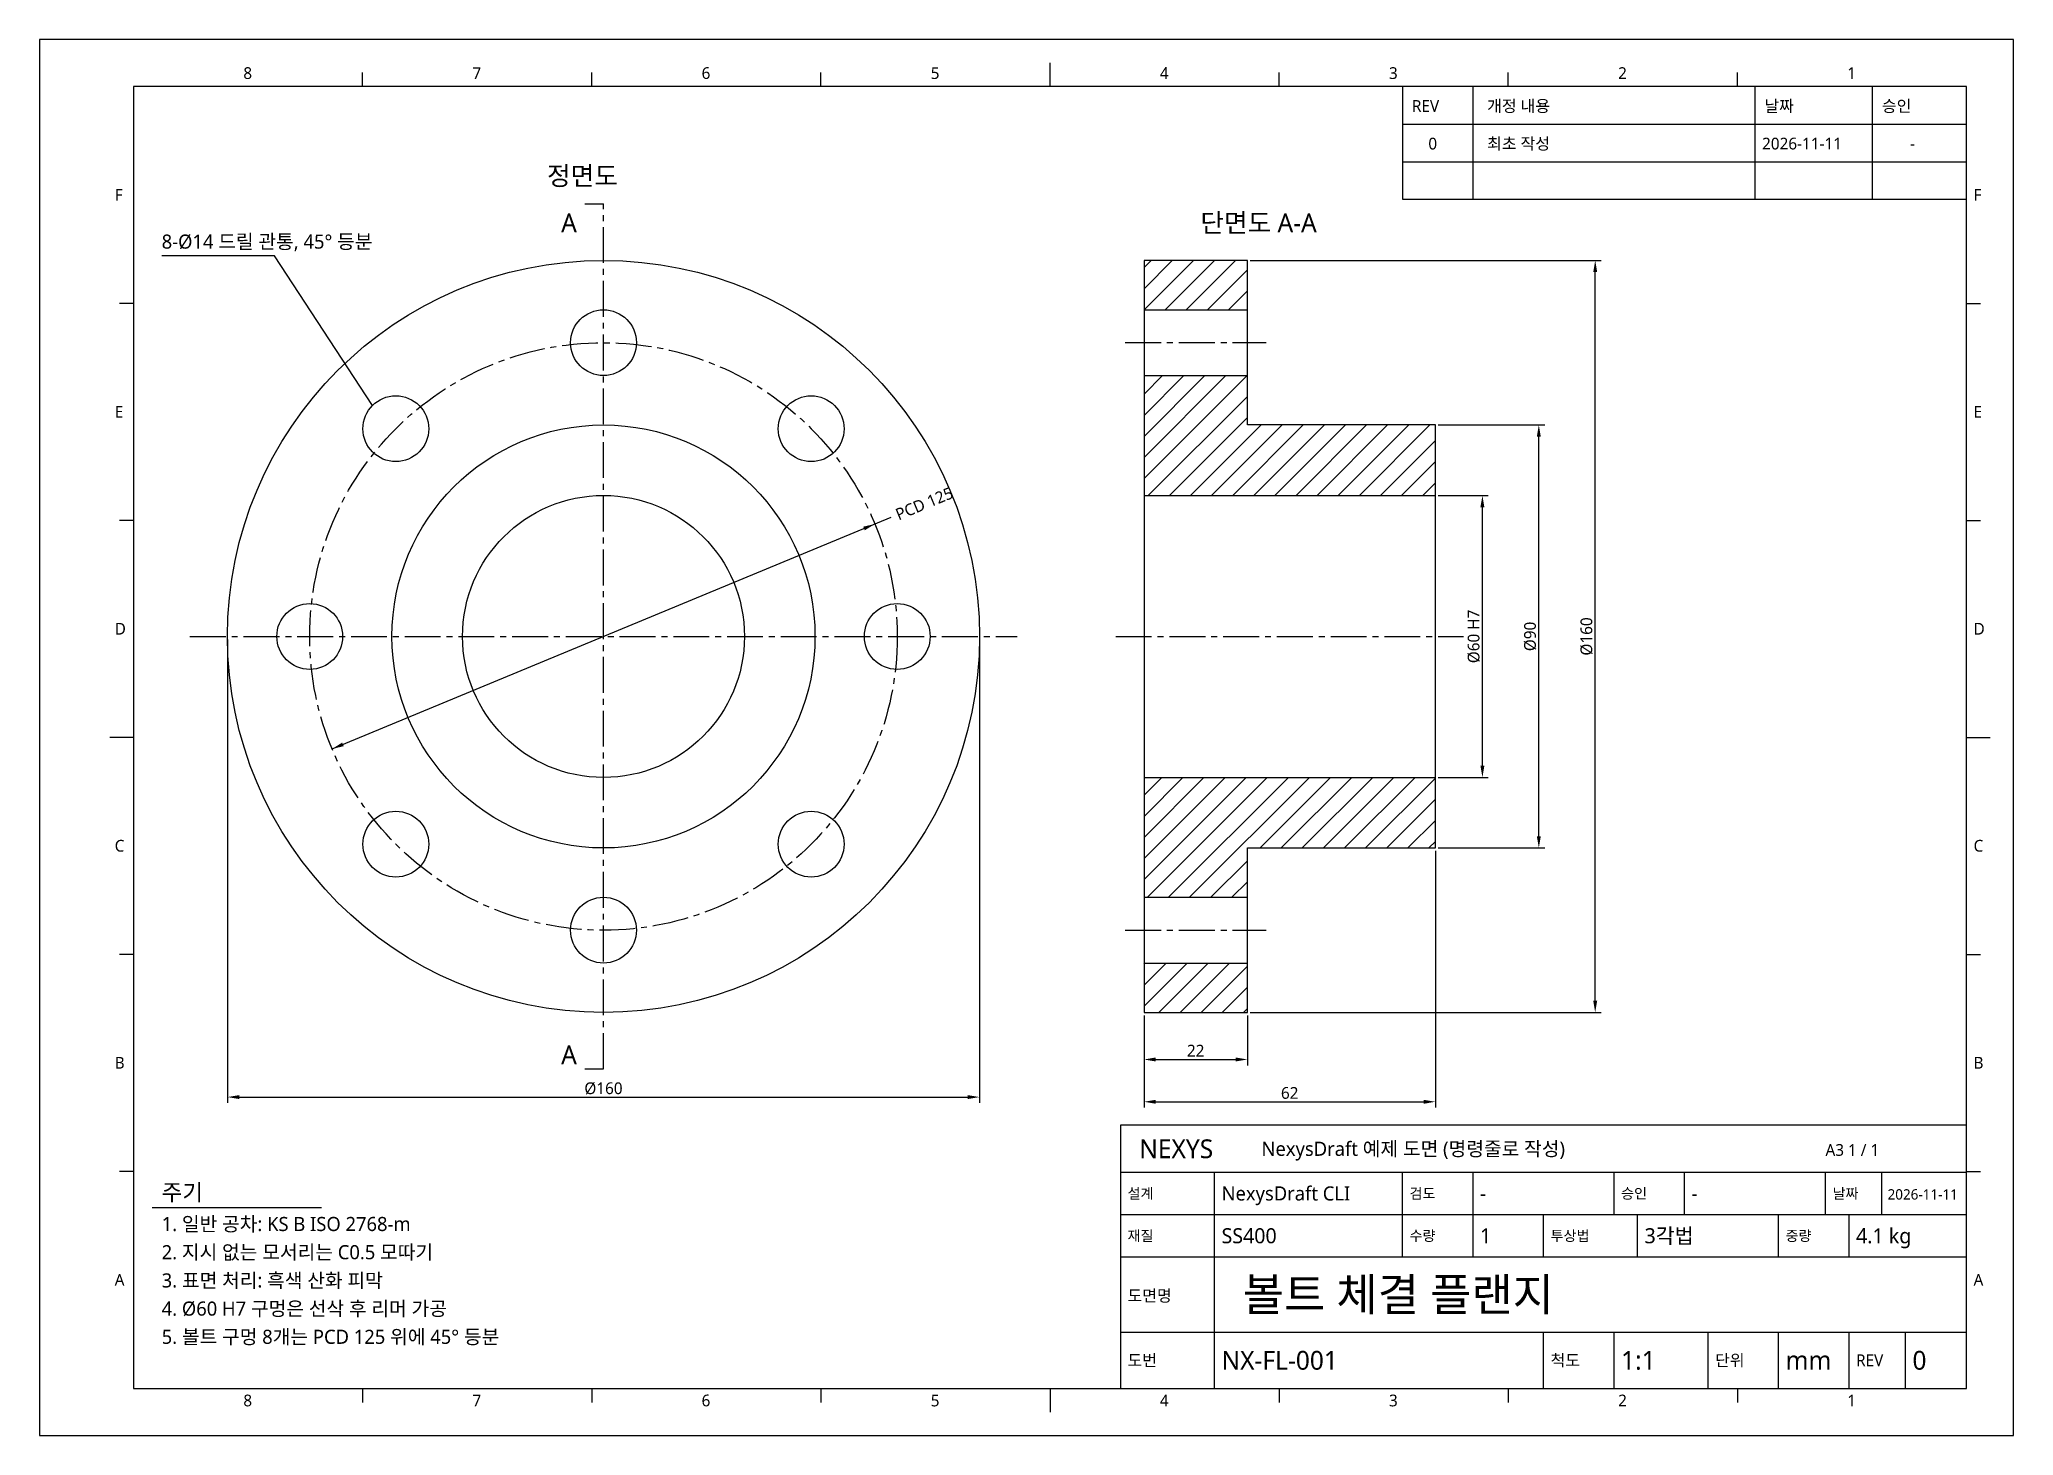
# Model space of a CAD drawing. Header units: millimetres. Extents: x 0 to 420, y 0 to 297.
import ezdxf
from ezdxf.enums import TextEntityAlignment as Align

# ---------------------------------------------------------------- set-up
doc = ezdxf.new("R2010")
doc.units = ezdxf.units.MM
doc.header["$LTSCALE"] = 0.4
doc.linetypes.add('CENTER2', pattern=[28.575, 19.05, -3.175, 3.175, -3.175])
for name, color, linetype in [('CENTER', 1, 'CENTER2'), ('DIM', 4, 'Continuous'), ('FRAME', 7, 'Continuous'), ('HATCH', 8, 'Continuous'), ('NOTE', 7, 'Continuous'), ('OUTLINE', 7, 'Continuous'), ('SHEET', 8, 'Continuous'), ('TEXT', 7, 'Continuous'), ('TITLE', 7, 'Continuous'), ('ZONE', 8, 'Continuous')]:
    doc.layers.add(name, color=color, linetype=linetype)
doc.styles.get("Standard").update_dxf_attribs({"font": 'malgun.ttf'})
doc.dimstyles.get("Standard").update_dxf_attribs({"dimtxt": 2.5, "dimasz": 2.5, "dimexe": 1.25, "dimexo": 0.625, "dimtad": 1, "dimtih": 1, "dimtoh": 1, "dimzin": 0, "dimdsep": 46, "dimcen": 0.09, "dimadec": 0, "dimazin": 0, "dimtfac": 1, "dimtofl": 0, "dimtmove": 1, "dimatfit": 3, "dimfxl": 1, "dimtolj": 1, "dimtzin": 0, "dimarcsym": 0})

# ---------------------------------------------------------------- blocks, each defined once
blk = doc.blocks.new('*D1')
at = {"color": 0, "linetype": 'BYBLOCK'}
for p, q in [((235, 89.38), (235, 78.75)), ((257, 89.38), (257, 78.75)), ((237.5, 80), (254.5, 80))]:
    blk.add_line(p, q, dxfattribs=at)
for points in [[(235, 80), (237.5, 80.42), (237.5, 79.58)], [(257, 80), (254.5, 80.42), (254.5, 79.58)]]:
    blk.add_solid(points, dxfattribs=at)
blk.add_text('22', height=2.5, dxfattribs=at).set_placement((246, 81.88), align=Align.MIDDLE_CENTER)
blk = doc.blocks.new('*D2')
at = {"color": 0, "linetype": 'BYBLOCK'}
for p, q in [((297, 124.38), (297, 69.75)), ((235, 89.38), (235, 69.75)), ((237.5, 71), (294.5, 71))]:
    blk.add_line(p, q, dxfattribs=at)
for points in [[(235, 71), (237.5, 71.42), (237.5, 70.58)], [(297, 71), (294.5, 71.42), (294.5, 70.58)]]:
    blk.add_solid(points, dxfattribs=at)
blk.add_text('62', height=2.5, dxfattribs=at).set_placement((266, 72.88), align=Align.MIDDLE_CENTER)
blk = doc.blocks.new('*D3')
at = {"color": 0, "linetype": 'BYBLOCK'}
for p, q in [((297.62, 200), (308.25, 200)), ((307, 142.5), (307, 197.5)), ((297.62, 140), (308.25, 140))]:
    blk.add_line(p, q, dxfattribs=at)
for points in [[(307, 200), (306.58, 197.5), (307.42, 197.5)], [(307, 140), (306.58, 142.5), (307.42, 142.5)]]:
    blk.add_solid(points, dxfattribs=at)
blk.add_text('Ø60 H7', height=2.5, rotation=90, dxfattribs=at).set_placement((305.12, 170), align=Align.MIDDLE_CENTER)
blk = doc.blocks.new('*D4')
at = {"color": 0, "linetype": 'BYBLOCK'}
for p, q in [((297.62, 215), (320.25, 215)), ((319, 127.5), (319, 212.5)), ((297.62, 125), (320.25, 125))]:
    blk.add_line(p, q, dxfattribs=at)
for points in [[(319, 215), (318.58, 212.5), (319.42, 212.5)], [(319, 125), (318.58, 127.5), (319.42, 127.5)]]:
    blk.add_solid(points, dxfattribs=at)
blk.add_text('Ø90', height=2.5, rotation=90, dxfattribs=at).set_placement((317.12, 170), align=Align.MIDDLE_CENTER)
blk = doc.blocks.new('*D5')
at = {"color": 0, "linetype": 'BYBLOCK'}
for p, q in [((257.62, 250), (332.25, 250)), ((331, 92.5), (331, 247.5)), ((257.62, 90), (332.25, 90))]:
    blk.add_line(p, q, dxfattribs=at)
for points in [[(331, 250), (330.58, 247.5), (331.42, 247.5)], [(331, 90), (330.58, 92.5), (331.42, 92.5)]]:
    blk.add_solid(points, dxfattribs=at)
blk.add_text('Ø160', height=2.5, rotation=90, dxfattribs=at).set_placement((329.12, 170), align=Align.MIDDLE_CENTER)
blk = doc.blocks.new('*D6')
at = {"color": 0, "linetype": 'BYBLOCK'}
for p, q in [((40, 169.38), (40, 70.75)), ((200, 169.38), (200, 70.75)), ((42.5, 72), (197.5, 72))]:
    blk.add_line(p, q, dxfattribs=at)
for points in [[(40, 72), (42.5, 72.42), (42.5, 71.58)], [(200, 72), (197.5, 72.42), (197.5, 71.58)]]:
    blk.add_solid(points, dxfattribs=at)
blk.add_text('Ø160', height=2.5, dxfattribs=at).set_placement((120, 73.88), align=Align.MIDDLE_CENTER)
blk = doc.blocks.new('*D7')
at = {"color": 0, "linetype": 'BYBLOCK'}
blk.add_line((62.26, 146.08), (181.21, 195.35), dxfattribs=at)
for points in [[(177.74, 193.92), (175.27, 193.35), (175.59, 192.58)], [(62.26, 146.08), (64.41, 147.42), (64.73, 146.65)]]:
    blk.add_solid(points, dxfattribs=at)
blk.add_text('PCD 125', height=2.5, rotation=22.5, dxfattribs=at).set_placement((188.25, 198.27), align=Align.MIDDLE_CENTER)

msp = doc.modelspace()

# ---------------------------------------------------------------- hatches: boundary and pattern name
at = {"layer": 'HATCH'}
h = msp.add_hatch(dxfattribs=at)
h.set_pattern_fill('ANSI31', color=256, style=0)
h.paths.add_polyline_path([(235, 239.5), (257, 239.5), (257, 250), (235, 250)])
h = msp.add_hatch(dxfattribs=at)
h.set_pattern_fill('ANSI31', color=256, style=0)
h.paths.add_polyline_path([(235, 200), (297, 200), (297, 215), (257, 215), (257, 225.5), (235, 225.5)])
h = msp.add_hatch(dxfattribs=at)
h.set_pattern_fill('ANSI31', color=256, style=0)
h.paths.add_polyline_path([(235, 140), (297, 140), (297, 125), (257, 125), (257, 114.5), (235, 114.5)])
h = msp.add_hatch(dxfattribs=at)
h.set_pattern_fill('ANSI31', color=256, style=0)
h.paths.add_polyline_path([(235, 100.5), (257, 100.5), (257, 90), (235, 90)])

# ---------------------------------------------------------------- linework, layer by layer
at = {"layer": 'CENTER'}
for p, q in [((120, 78), (120, 262)), ((231, 232.5), (261, 232.5)), ((32, 170), (208, 170)), ((229, 170), (303, 170)), ((231, 107.5), (261, 107.5))]:
    msp.add_line(p, q, dxfattribs=at)
msp.add_circle((120, 170), 62.5, dxfattribs=at)
at = {"layer": 'FRAME'}
for p, q in [((215, 287), (215, 292)), ((20, 148.5), (15, 148.5)), ((410, 148.5), (415, 148.5)), ((215, 10), (215, 5))]:
    msp.add_line(p, q, dxfattribs=at)
msp.add_lwpolyline([(20, 10), (410, 10), (410, 287), (20, 287)], close=True, dxfattribs=at)
at = {"layer": 'NOTE'}
msp.add_line((24, 48.5), (60, 48.5), dxfattribs=at)
at = {"layer": 'OUTLINE'}
for p, q in [((235, 239.5), (257, 239.5)), ((235, 225.5), (257, 225.5)), ((235, 200), (297, 200)), ((235, 140), (297, 140)), ((235, 114.5), (257, 114.5)), ((235, 100.5), (257, 100.5))]:
    msp.add_line(p, q, dxfattribs=at)
msp.add_lwpolyline([(235, 90), (257, 90), (257, 125), (297, 125), (297, 215), (257, 215), (257, 250), (235, 250)], close=True, dxfattribs=at)
for centre, radius in [((120, 170), 80), ((120, 232.5), 7), ((75.8058, 214.1942), 7), ((164.1942, 214.1942), 7), ((120, 170), 45), ((120, 170), 30), ((57.5, 170), 7), ((182.5, 170), 7), ((75.8058, 125.8058), 7), ((164.1942, 125.8058), 7), ((120, 107.5), 7)]:
    msp.add_circle(centre, radius, dxfattribs=at)
at = {"layer": 'SHEET'}
msp.add_lwpolyline([(0, 0), (420, 0), (420, 297), (0, 297)], close=True, dxfattribs=at)
at = {"layer": 'TEXT'}
for p, q in [((116, 262), (120, 262)), ((50, 251), (26, 251)), ((70.8558, 219.1442), (50, 251)), ((116, 78), (120, 78))]:
    msp.add_line(p, q, dxfattribs=at)
at = {"layer": 'TITLE'}
for p, q in [((305, 263), (305, 287)), ((365, 263), (365, 287)), ((390, 263), (390, 287)), ((290, 279), (410, 279)), ((290, 271), (410, 271)), ((230, 56), (410, 56)), ((250, 47), (250, 56)), ((290, 47), (290, 56)), ((305, 47), (305, 56)), ((335, 47), (335, 56)), ((350, 47), (350, 56)), ((380, 47), (380, 56)), ((392, 47), (392, 56)), ((230, 47), (410, 47)), ((250, 38), (250, 47)), ((290, 38), (290, 47)), ((305, 38), (305, 47)), ((320, 38), (320, 47)), ((340, 38), (340, 47)), ((370, 38), (370, 47)), ((385, 38), (385, 47)), ((230, 38), (410, 38)), ((250, 22), (250, 38)), ((230, 22), (410, 22)), ((250, 10), (250, 22)), ((320, 10), (320, 22)), ((335, 10), (335, 22)), ((355, 10), (355, 22)), ((370, 10), (370, 22)), ((385, 10), (385, 22)), ((397, 10), (397, 22))]:
    msp.add_line(p, q, dxfattribs=at)
for points in [[(290, 263), (410, 263), (410, 287), (290, 287)], [(230, 10), (410, 10), (410, 66), (230, 66)]]:
    msp.add_lwpolyline(points, close=True, dxfattribs=at)
at = {"layer": 'ZONE'}
for p, q in [((68.75, 287), (68.75, 290)), ((117.5, 287), (117.5, 290)), ((166.25, 287), (166.25, 290)), ((215, 287), (215, 290)), ((263.75, 287), (263.75, 290)), ((312.5, 287), (312.5, 290)), ((361.25, 287), (361.25, 290)), ((20, 240.8333), (17, 240.8333)), ((410, 240.8333), (413, 240.8333)), ((20, 194.6667), (17, 194.6667)), ((410, 194.6667), (413, 194.6667)), ((20, 148.5), (17, 148.5)), ((410, 148.5), (413, 148.5)), ((20, 102.3333), (17, 102.3333)), ((410, 102.3333), (413, 102.3333)), ((20, 56.1667), (17, 56.1667)), ((410, 56.1667), (413, 56.1667)), ((68.75, 10), (68.75, 7)), ((117.5, 10), (117.5, 7)), ((166.25, 10), (166.25, 7)), ((215, 10), (215, 7)), ((263.75, 10), (263.75, 7)), ((312.5, 10), (312.5, 7)), ((361.25, 10), (361.25, 7))]:
    msp.add_line(p, q, dxfattribs=at)

# ---------------------------------------------------------------- texts
at = {"layer": 'NOTE'}
for s, height, p in [('주기', 3.5, (26, 50)), ('1. 일반 공차: KS B ISO 2768-m', 3, (26, 43.5)), ('2. 지시 없는 모서리는 C0.5 모따기', 3, (26, 37.5)), ('3. 표면 처리: 흑색 산화 피막', 3, (26, 31.5)), ('4. Ø60 H7 구멍은 선삭 후 리머 가공', 3, (26, 25.5)), ('5. 볼트 구멍 8개는 PCD 125 위에 45° 등분', 3, (26, 19.5))]:
    msp.add_text(s, height=height, dxfattribs=at).set_placement(p)
at = {"layer": 'TEXT'}
for s, height, p in [('정면도', 4, (108, 266)), ('단면도 A-A', 4, (247, 256)), ('A', 4, (111, 256)), ('8-Ø14 드릴 관통, 45° 등분', 3, (26, 252.5)), ('A', 4, (111, 79))]:
    msp.add_text(s, height=height, dxfattribs=at).set_placement(p)
at = {"layer": 'TITLE'}
for s, height, p in [('REV', 2.5, (292, 281.6)), ('개정 내용', 2.5, (308, 281.6)), ('날짜', 2.5, (367, 281.6)), ('승인', 2.5, (392, 281.6)), ('0', 2.5, (295.5, 273.6)), ('최초 작성', 2.5, (308, 273.6)), ('2026-11-11', 2.5, (366.5, 273.6)), ('-', 2.5, (398, 273.6)), ('NEXYS', 4, (234, 59)), ('NexysDraft 예제 도면 (명령줄로 작성)', 3, (260, 59.5)), ('A3 1 / 1', 2.5, (380, 59.5)), ('설계', 2.2, (231.5, 50.4)), ('NexysDraft CLI', 3, (251.5, 50)), ('검도', 2.2, (291.5, 50.4)), ('-', 3, (306.5, 50)), ('승인', 2.2, (336.5, 50.4)), ('-', 3, (351.5, 50)), ('날짜', 2.2, (381.5, 50.4)), ('2026-11-11', 2.2, (393.2, 50.2)), ('재질', 2.2, (231.5, 41.4)), ('SS400', 3.2, (251.5, 40.9)), ('수량', 2.2, (291.5, 41.4)), ('1', 3.2, (306.5, 40.9)), ('투상법', 2.2, (321.5, 41.4)), ('3각법', 3.2, (341.5, 40.9)), ('중량', 2.2, (371.5, 41.4)), ('4.1 kg', 3.2, (386.5, 40.9)), ('볼트 체결 플랜지', 7, (256, 26.5)), ('도면명', 2.5, (231.5, 28.5)), ('도번', 2.5, (231.5, 14.75)), ('NX-FL-001', 4, (251.5, 14)), ('척도', 2.5, (321.5, 14.75)), ('1:1', 4, (336.5, 14)), ('단위', 2.5, (356.5, 14.75)), ('mm', 4, (371.5, 14)), ('REV', 2.5, (386.5, 14.75)), ('0', 4, (398.5, 14))]:
    msp.add_text(s, height=height, dxfattribs=at).set_placement(p)
at = {"layer": 'ZONE'}
for s, p in [('8', (43.375, 288.6)), ('7', (92.125, 288.6)), ('6', (140.875, 288.6)), ('5', (189.625, 288.6)), ('4', (238.375, 288.6)), ('3', (287.125, 288.6)), ('2', (335.875, 288.6)), ('1', (384.625, 288.6)), ('F', (16, 262.7167)), ('F', (411.5, 262.7167)), ('E', (16, 216.55)), ('E', (411.5, 216.55)), ('D', (16, 170.3833)), ('D', (411.5, 170.3833)), ('C', (16, 124.2167)), ('C', (411.5, 124.2167)), ('B', (16, 78.05)), ('B', (411.5, 78.05)), ('A', (16, 31.8833)), ('A', (411.5, 31.8833)), ('8', (43.375, 6.2)), ('7', (92.125, 6.2)), ('6', (140.875, 6.2)), ('5', (189.625, 6.2)), ('4', (238.375, 6.2)), ('3', (287.125, 6.2)), ('2', (335.875, 6.2)), ('1', (384.625, 6.2))]:
    msp.add_text(s, height=2.5, dxfattribs=at).set_placement(p)

# ---------------------------------------------------------------- dimensions: what is measured, and where the dimension line sits
at = {"layer": 'DIM'}
for base, p1, p2, text, picture, middle in [((331, 250), (257, 90), (257, 250), 'Ø<>', '*D5', (329.125, 170)), ((319, 215), (297, 125), (297, 215), 'Ø<>', '*D4', (317.125, 170)), ((307, 200), (297, 140), (297, 200), 'Ø<> H7', '*D3', (305.125, 170))]:
    dim = msp.add_linear_dim(base=base, p1=p1, p2=p2, angle=90, text=text, dimstyle='Standard', dxfattribs=at)
    dim.commit()
    dim.dimension.update_dxf_attribs({"geometry": picture, "text_midpoint": middle})
dim = msp.add_diameter_dim_2p(p1=(62.2575, 146.0823), p2=(177.7425, 193.9177), text='PCD <>', dimstyle='Standard', dxfattribs=at)
dim.commit()
dim.dimension.update_dxf_attribs({"geometry": '*D7', "text_midpoint": (188.2516, 198.2707)})
dim = msp.add_linear_dim(base=(200, 72), p1=(40, 170), p2=(200, 170), text='Ø<>', dimstyle='Standard', dxfattribs=at)
dim.commit()
dim.dimension.update_dxf_attribs({"geometry": '*D6', "text_midpoint": (120, 73.875)})
for base, p2, picture, middle in [((297, 71), (297, 125), '*D2', (266, 72.875)), ((257, 80), (257, 90), '*D1', (246, 81.875))]:
    dim = msp.add_linear_dim(base=base, p1=(235, 90), p2=p2, dimstyle='Standard', dxfattribs=at)
    dim.commit()
    dim.dimension.update_dxf_attribs({"geometry": picture, "text_midpoint": middle})

doc.saveas('drawing.dxf')
